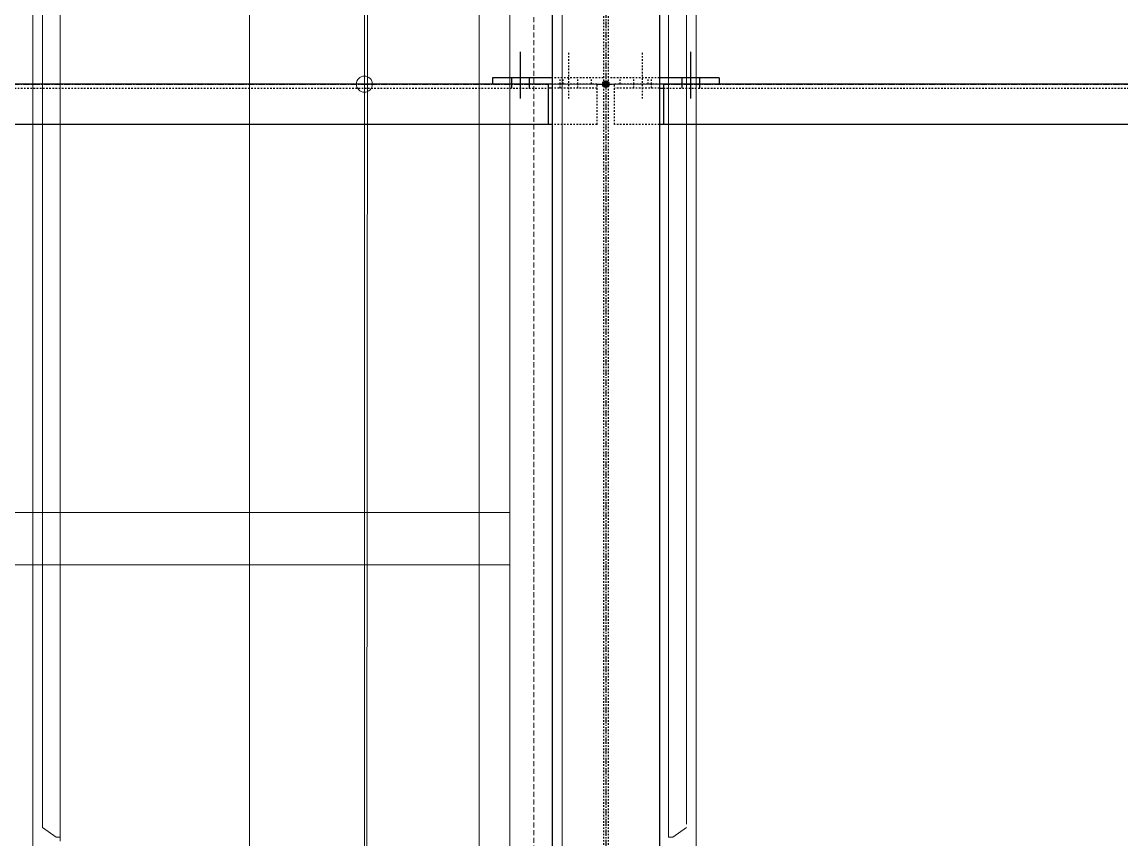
# Model space of a CAD drawing. Header units: millimetres. Extents: x -1319 to 21258, y 11161 to 27532.
# Drawn here: x 8302 to 9667, y 16245 to 17259 of the extents above; entities that cross this region are included whole.
import ezdxf

# ---------------------------------------------------------------- set-up
doc = ezdxf.new("R2010")
doc.units = ezdxf.units.MM
for name, pattern in [('CENTER', [12.7, 7.9375, -1.5875, 1.5875, -1.5875]), ('DXK_LINE_DOT2', [3.9198, 1.9599, -1.9599]), ('HIDDEN', [9.525, 6.35, -3.175])]:
    doc.linetypes.add(name, pattern=pattern)
for name, color, linetype in [('1', 7, 'Continuous'), ('2', 7, 'Continuous'), ('4', 7, 'Continuous')]:
    doc.layers.add(name, color=color, linetype=linetype)
for name, color, linetype, lineweight in [('All Bought', 110, 'Continuous', 9), ('CEN', 1, 'CENTER', 9), ('HIDDDEN', 3, 'HIDDEN', 9), ('hoist', 221, 'Continuous', 9), ('MAIN OBJECT', 2, 'Continuous', 18)]:
    doc.layers.add(name, color=color, linetype=linetype, lineweight=lineweight)

# ---------------------------------------------------------------- blocks, each defined once
blk = doc.blocks.new('A$Cfeb8c868')
at = {"layer": '4', "linetype": 'Continuous'}
blk.add_hatch(color=4, dxfattribs=at).paths.add_polyline_path([(3300, -6304, -1), (3300, -6296, -1)])
blk.add_hatch(color=4, dxfattribs=at).paths.add_polyline_path([(3300, -6304, -1), (3300, -6296, -1)])
at = {"layer": '1', "color": 4, "linetype": 'DXK_LINE_DOT2'}
for p, q in [((3233.4, -4885), (3233.4, -7680.5)), ((3297.1, -4930), (3297.1, -7680.5)), ((3302.8, -4930), (3302.8, -7680.5)), ((3254.2, -6318), (3254.2, -6260)), ((3345.8, -6318), (3345.8, -6260)), ((3297.1, -6292), (3233.4, -6292)), ((3243.2, -6300), (3243.2, -6292)), ((3247.2, -6300), (3247.2, -6292)), ((3265.2, -6300), (3265.2, -6292)), ((3282.1, -6300), (3282.1, -6292)), ((3366.6, -6292), (3302.8, -6292)), ((3317.9, -6300), (3317.9, -6292)), ((3334.8, -6300), (3334.8, -6292)), ((3352.8, -6300), (3352.8, -6292)), ((3356.8, -6300), (3356.8, -6292)), ((2271.6, -6305), (3228.4, -6305)), ((3289.1, -6300), (3228.4, -6300)), ((3289.1, -6305), (3233.4, -6305)), ((3243.2, -6305), (3243.2, -6300)), ((3265.2, -6305), (3265.2, -6300)), ((3289.1, -6350), (3289.1, -6300)), ((3310.9, -6350), (3310.9, -6300)), ((3371.6, -6300), (3310.9, -6300)), ((3366.6, -6305), (3310.9, -6305)), ((3334.8, -6305), (3334.8, -6300)), ((3356.8, -6305), (3356.8, -6300)), ((3371.6, -6305), (4328.4, -6305)), ((3289.1, -6350), (3233.4, -6350)), ((3366.6, -6350), (3310.9, -6350))]:
    blk.add_line(p, q, dxfattribs=at)
at = {"layer": '2', "color": 4, "linetype": 'Continuous'}
for p, q in [((3233.4, -4925), (3233.4, -7685.5)), ((3366.6, -4925), (3366.6, -7685.5)), ((3194.2, -6318), (3194.2, -6260)), ((3405.8, -6318), (3405.8, -6260)), ((3233.4, -6292), (3159.2, -6292)), ((3159.2, -6292), (3159.2, -6300)), ((3183.2, -6300), (3183.2, -6292)), ((3205.2, -6300), (3205.2, -6292)), ((3440.8, -6292), (3366.6, -6292)), ((3394.8, -6300), (3394.8, -6292)), ((3416.8, -6300), (3416.8, -6292)), ((3440.8, -6292), (3440.8, -6300)), ((3228.4, -6300), (2271.6, -6300)), ((3183.2, -6305), (3183.2, -6300)), ((3205.2, -6305), (3205.2, -6300)), ((3228.4, -6300), (3228.4, -6350)), ((3233.4, -6300), (3228.4, -6300)), ((3233.4, -6305), (3228.4, -6305)), ((3371.6, -6300), (3366.6, -6300)), ((3366.6, -6305), (3371.6, -6305)), ((4328.4, -6300), (3371.6, -6300)), ((3371.6, -6300), (3371.6, -6350)), ((3394.8, -6305), (3394.8, -6300)), ((3416.8, -6305), (3416.8, -6300)), ((3233.4, -6350), (2266.6, -6350)), ((4333.4, -6350), (3366.6, -6350))]:
    blk.add_line(p, q, dxfattribs=at)
at = {"layer": '4', "color": 4, "linetype": 'CENTER'}
for p, q in [((3300, -4800), (3300, -7800)), ((2271.6, -6300), (3228.4, -6300)), ((3289.1, -6300), (3300, -6300)), ((3300, -6300), (3310.9, -6300)), ((3371.6, -6300), (4328.4, -6300))]:
    blk.add_line(p, q, dxfattribs=at)
at = {"layer": '4', "color": 4, "linetype": 'Continuous'}
blk.add_circle((3300, -6300), 4, dxfattribs=at)
blk.add_circle((3300, -6300), 4, dxfattribs=at)
blk = doc.blocks.new('A$C8184bacf')
at = {"layer": 'All Bought', "color": 1}
for p, q in [((3000.1, -4685, 448149755.6), (3000.1, -7915, 448149755.6)), ((2588.1, -5100, 448149755.6), (2588.1, -6300, 448149755.6)), ((3412.1, -5100, 448149755.6), (3412.1, -6300, 448149755.6)), ((2857.6, -5313.1, 448149755.6), (2857.6, -6300, 448149755.6)), ((3142.6, -5313.1, 448149755.6), (3142.6, -6300, 448149755.6)), ((2622.1, -5365, 448149755.6), (2622.1, -6300, 448149755.6)), ((3378.1, -5365, 448149755.6), (3378.1, -6300, 448149755.6)), ((2600.1, -5376.9, 448149755.6), (2600.1, -6300, 448149755.6)), ((3400.1, -5376.9, 448149755.6), (3400.1, -6300, 448149755.6)), ((3412.1, -6300, 448149755.6), (2588.1, -6300, 448149755.6)), ((2588.1, -7500, 448149755.6), (2588.1, -6300, 448149755.6)), ((2600.1, -7223.1, 448149755.6), (2600.1, -6300, 448149755.6)), ((2622.1, -7235, 448149755.6), (2622.1, -6300, 448149755.6)), ((2857.6, -7286.9, 448149755.6), (2857.6, -6300, 448149755.6)), ((3142.6, -7286.9, 448149755.6), (3142.6, -6300, 448149755.6)), ((3378.1, -7235, 448149755.6), (3378.1, -6300, 448149755.6)), ((3400.1, -7218.9, 448149755.6), (3400.1, -6300, 448149755.6)), ((3412.1, -7500, 448149755.6), (3412.1, -6300, 448149755.6)), ((2617.1, -7235, 448149755.6), (2600.1, -7223.1, 448149755.6)), ((2617.1, -7235, 448149755.6), (2622.1, -7235, 448149755.6)), ((2622.1, -7240, 448149755.6), (2622.1, -7235, 448149755.6)), ((3383.1, -7235, 448149755.6), (3378.1, -7235, 448149755.6)), ((3383.1, -7235, 448149755.6), (3400.1, -7223.1, 448149755.6))]:
    blk.add_line(p, q, dxfattribs=at)
at = {"layer": 'CEN', "color": 1}
blk.add_line((3000.1, -6300, 448149754.8), (15497.4, -6300, 448149754.8), dxfattribs=at)
at = {"layer": 'HIDDDEN', "color": 1}
blk.add_line((3210.7, -4530.8, 448149755.6), (3210.7, -8071.3, 448149755.6), dxfattribs=at)
at = {"layer": 'hoist', "color": 1, "lineweight": 0}
blk.add_line((3000.1, -11500, 448149754.8), (3004.4, -5840.2, 448149754.8), dxfattribs=at)
at = {"layer": 'MAIN OBJECT', "color": 1}
for p, q in [((3245.7, -4475.8, 448149755.6), (3245.7, -8126.3, 448149755.6)), ((3180.7, -4540.8, 448149755.6), (3180.7, -8061.3, 448149755.6)), ((2488.6, -6831.8, 448149755.6), (3180.7, -6831.8, 448149755.6)), ((2488.6, -6896.8, 448149755.6), (3180.7, -6896.8, 448149755.6))]:
    blk.add_line(p, q, dxfattribs=at)
blk.add_circle((3000.1, -6300, 448149755.6), 10, dxfattribs=at)

msp = doc.modelspace()

# ---------------------------------------------------------------- block references
for name in ['A$C8184bacf', 'A$Cfeb8c868']:
    msp.add_blockref(name, (5726.8, 23482))

doc.saveas('drawing.dxf')
